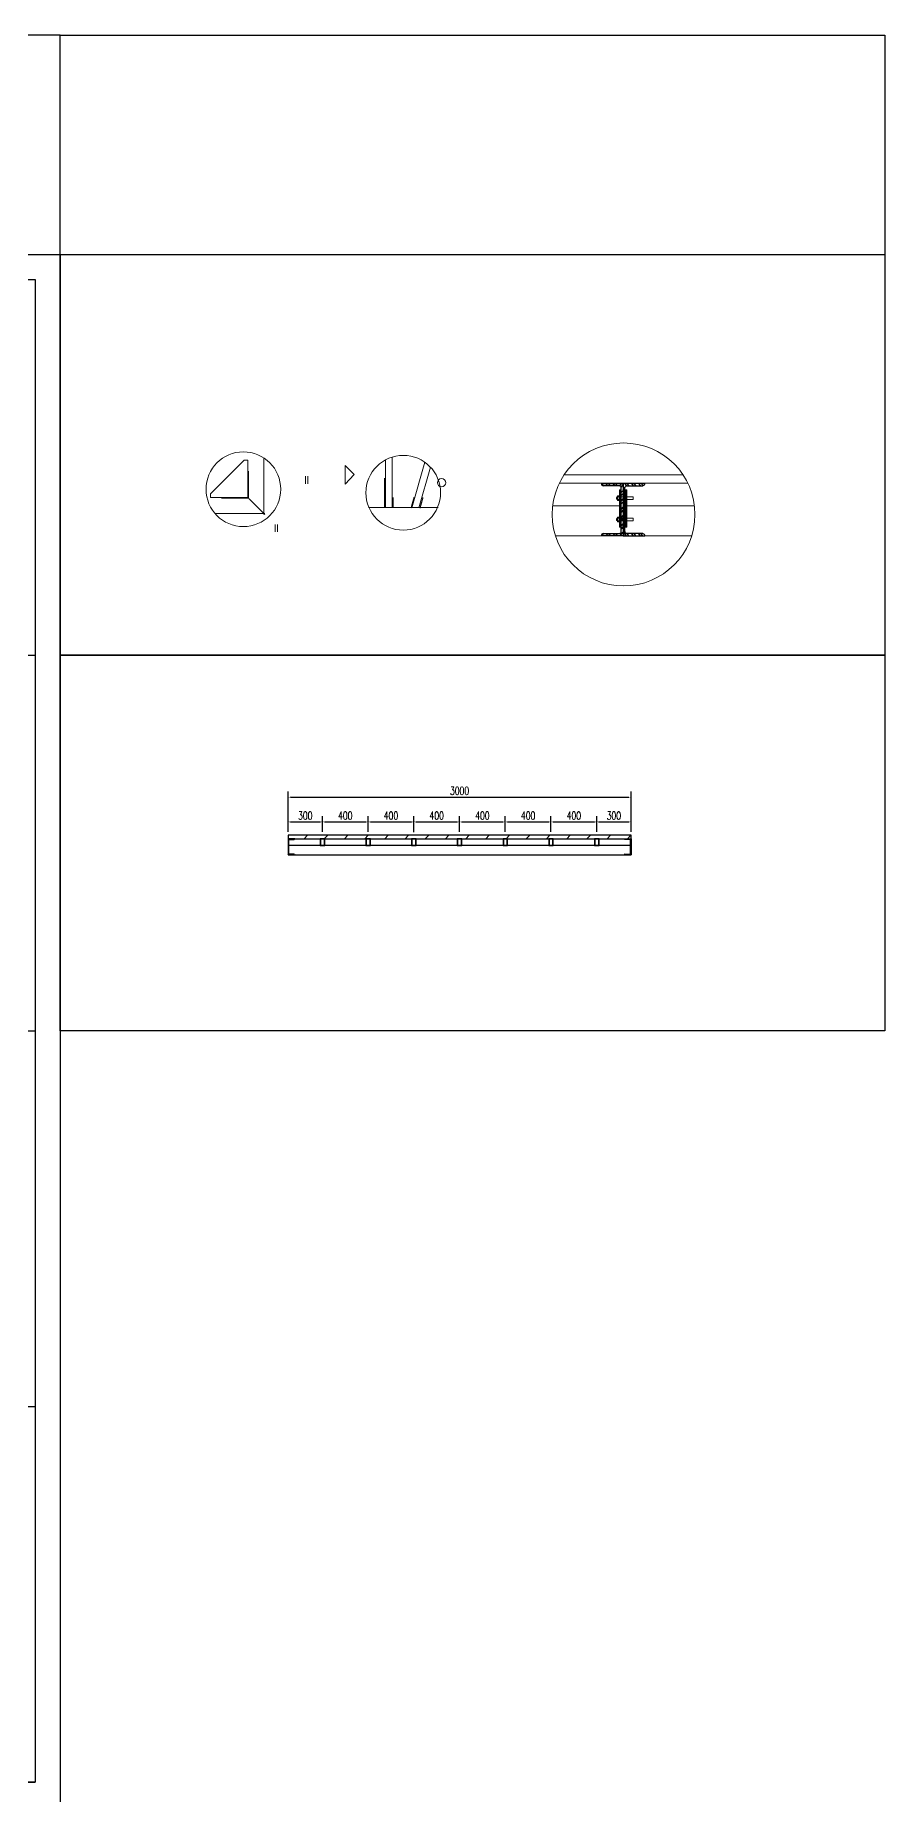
# Model space of a CAD drawing. Extents: x 1254079 to 1500931, y -102737 to 142253.
# Drawn here: x 1371490 to 1405365, y 2121 to 72248 of the extents above; entities that cross this region are included whole.
import ezdxf

# ---------------------------------------------------------------- set-up
doc = ezdxf.new("R2010")
doc.units = 0
doc.header["$LTSCALE"] = 1000
doc.header["$MEASUREMENT"] = 0
doc.linetypes.add('HIDDEN', pattern=[0.375, 0.25, -0.125])
for name, color, linetype in [('14#槽钢', 3, 'Continuous'), ('DOTE', 1, 'Continuous'), ('PUB_DIM', 3, 'Continuous'), ('W- bollard系船栓', 4, 'Continuous'), ('W-MOUNTING固定方式', 5, 'Continuous'), ('W-STEEL_FRAME钢架', 3, 'Continuous'), ('W-STEEL_KEEL钢龙骨', 5, 'Continuous'), ('W-WOOD_FLOOR木地板', 30, 'Continuous'), ('钢架', 90, 'Continuous')]:
    doc.layers.add(name, color=color, linetype=linetype)
doc.layers.add('_ACM-LD-SC64', color=251, linetype='Continuous', lineweight=13)
doc.styles.add('STANDARD_T3', font='simplex.shx', dxfattribs={"width": 0.7, "bigfont": 'gbcbig.shx'})
doc.dimstyles.new('W&&20', dxfattribs={"dimtxt": 70, "dimasz": 20, "dimexe": 50, "dimexo": 60, "dimgap": 20, "dimtad": 1, "dimdec": 0, "dimzin": 0, "dimdsep": 46, "dimtxsty": 'STANDARD_T3', "dimcen": 0.09, "dimclrd": 1, "dimclre": 1, "dimclrt": 7, "dimazin": 2, "dimtfac": 1, "dimtdec": 0, "dimtix": 1, "dimtmove": 2, "dimatfit": 3, "dimfxl": 100, "dimtolj": 1, "dimtzin": 0, "dimarcsym": 0})
pattern_1 = [(45, (1461352.28105, -105456.62143), (-0.17678188855, 0.17678188855), [])]

# ---------------------------------------------------------------- blocks, each defined once
blk = doc.blocks.new('*U400')
at = {"layer": '14#槽钢'}
blk.add_lwpolyline([(0, 29946), (0, -29946)], dxfattribs=at)
blk = doc.blocks.new('*U401')
at = {"layer": '14#槽钢', "color": 0, "linetype": 'ByBlock', "lineweight": -2, "transparency": 16777216}
blk.add_blockref('*U400', (87047, 0), dxfattribs=at)
blk = doc.blocks.new('14a槽钢')
at = {"layer": '钢架'}
h = blk.add_hatch(dxfattribs=at)
h.set_pattern_fill('STEEL', color=4, scale=10)
h.set_pattern_definition([(50.389312, (-1352470.2, 1293523.579), (-9.2899201, 11.2253202), []), (50.389312, (-1352470.2, 1293531.516), (-9.2899201, 11.2253202), [])])
edge = h.paths.add_edge_path()
edge.add_ellipse((-1332250.2, 1115678.5), major_axis=(-3.26, 5.03), ratio=0.900468, start_angle=55.3931, end_angle=130.6069)
edge.add_line((-1332251.5, 1115673), (-1332207.7, 1115672.9))
edge.add_ellipse((-1332207.7, 1115666.9), major_axis=(0, 6), ratio=0.827586, start_angle=270, end_angle=360, ccw=False)
edge.add_line((-1332202.8, 1115666.9), (-1332202.8, 1115550.9))
edge.add_ellipse((-1332207.7, 1115550.9), major_axis=(0, 6), ratio=0.827586, start_angle=180, end_angle=270, ccw=False)
edge.add_line((-1332207.7, 1115544.9), (-1332250.8, 1115544.9))
edge.add_ellipse((-1332250.4, 1115539.5), major_axis=(3.82, 3.82), ratio=1, start_angle=49.2445, end_angle=141.5341)
edge.add_line((-1332255.8, 1115538.9), (-1332197.8, 1115538.9))
edge.add_line((-1332197.8, 1115538.9), (-1332197.8, 1115678.9))
edge.add_line((-1332197.8, 1115678.9), (-1332255.8, 1115678.9))
for p, q in [((-1332255.8, 1115678.9, 0), (-1332197.8, 1115678.9, 0)), ((-1332207.7, 1115672.9, 0), (-1332250.8, 1115672.9, 0)), ((-1332245.8, 1115678.9, 0), (-1332245.8, 1115678.9, 0)), ((-1332197.8, 1115678.9, 0), (-1332197.8, 1115538.9, 0)), ((-1332202.8, 1115550.9, 0), (-1332202.8, 1115666.9, 0)), ((-1332197.8, 1115538.9, 0), (-1332255.8, 1115538.9, 0)), ((-1332250.8, 1115544.9, 0), (-1332207.7, 1115544.9, 0)), ((-1332245.8, 1115538.9, 0), (-1332245.8, 1115538.9, 0))]:
    blk.add_line(p, q, dxfattribs=at)
for centre, start_param, end_param in [((-1332250.8, 1115678.9, 0), 1.570796, 3.141593), ((-1332207.7, 1115666.9, 0), 4.712389, 6.283185), ((-1332207.7, 1115666.9, 0), 4.712389, 6.283185), ((-1332250.8, 1115538.9, 0), 0, 1.570796), ((-1332207.7, 1115550.9, 0), 3.141593, 4.712389)]:
    blk.add_ellipse(centre, major_axis=(0, 6), ratio=0.827586, start_param=start_param, end_param=end_param, dxfattribs=at)
blk = doc.blocks.new('膨胀螺丝')
at = {"layer": '_ACM-LD-SC64', "color": 8}
for p, q in [((-1332436.8, 1115542.9), (-1332436.8, 1115538.1)), ((-1332424.8, 1115542.9), (-1332436.8, 1115542.9)), ((-1332424.8, 1115538.1), (-1332436.8, 1115538.1)), ((-1332434.4, 1115542.9), (-1332434.4, 1115538.1)), ((-1332434, 1115544.1), (-1332432.8, 1115545.3)), ((-1332434, 1115542.9), (-1332434, 1115544.1)), ((-1332428.8, 1115545.3), (-1332432.8, 1115545.3)), ((-1332427.6, 1115544.1), (-1332428.8, 1115545.3)), ((-1332427.6, 1115542.9), (-1332427.6, 1115544.1)), ((-1332427.2, 1115542.9), (-1332427.2, 1115538.1)), ((-1332424.8, 1115542.9), (-1332424.8, 1115538.1))]:
    blk.add_line(p, q, dxfattribs=at)
at = {"layer": '_ACM-LD-SC64', "color": 8, "linetype": 'HIDDEN', "ltscale": 5}
blk.add_lwpolyline([(-1332427.2, 1115538.1), (-1332427.2, 1115500.3), (-1332434.4, 1115500.3), (-1332434.4, 1115538.1)], close=True, dxfattribs=at)
blk = doc.blocks.new('gegergthrth')
at = {"layer": 'W-STEEL_FRAME钢架', "lineweight": 0}
h = blk.add_hatch(dxfattribs=at)
h.set_pattern_fill('普通砖', color=256, scale=0.100003)
h.set_pattern_definition(pattern_1)
h.paths.add_polyline_path([(1327800.62, 6102.58), (1327801.12, 6102.58), (1327801.12, 6112.58), (1327800.62, 6112.58)])
h = blk.add_hatch(dxfattribs=at)
h.set_pattern_fill('普通砖', color=256, scale=0.100003)
h.set_pattern_definition(pattern_1)
h.paths.add_polyline_path([(1327802.61, 6102.58), (1327802.11, 6102.58), (1327802.11, 6112.58), (1327802.61, 6112.58)])
at = {"layer": 'PUB_DIM', "lineweight": 0, "ltscale": 100}
blk.add_circle((1327801.75, 6106.03), 19.12, dxfattribs=at)
at = {"layer": 'W- bollard系船栓', "lineweight": 0}
for centre in [(1327699.98, 6112.78), (1327742.77, 6111.83)]:
    blk.add_circle(centre, 10, dxfattribs=at)
at = {"layer": 'W-STEEL_FRAME钢架', "lineweight": 0, "ltscale": 100}
for points in [[(1327739.85, 6107.89), (1327739.85, 6121.39)], [(1327705.42, 6106.01), (1327705.42, 6121.17)], [(1327729.64, 6116.73), (1327727.23, 6119.14), (1327727.23, 6114.14), (1327729.64, 6116.73)], [(1327738.04, 6107.89), (1327738.04, 6120.64)], [(1327745.06, 6107.77), (1327748.56, 6119.99)], [(1327746.94, 6107.77), (1327750.06, 6118.68)], [(1327716.65, 6115.24), (1327716.65, 6116.24)], [(1327716.65, 6115.24), (1327716.65, 6114.24)], [(1327717.23, 6115.24), (1327717.23, 6116.24)], [(1327717.23, 6115.24), (1327717.23, 6114.24)], [(1327737.74, 6107.89), (1327733.46, 6107.89)], [(1327747.39, 6107.89), (1327752.09, 6107.89)], [(1327705.72, 6106.31), (1327692.35, 6106.31)], [(1327708.5, 6102.34), (1327708.5, 6103.34)], [(1327708.5, 6102.34), (1327708.5, 6101.34)], [(1327709.08, 6102.34), (1327709.08, 6103.34)], [(1327709.08, 6102.34), (1327709.08, 6101.34)]]:
    blk.add_lwpolyline(points, dxfattribs=at)
at = {"layer": 'W-STEEL_FRAME钢架', "color": 1, "lineweight": 0}
blk.add_lwpolyline([(1327691.15, 6110.58), (1327691.15, 6111.58), (1327700.15, 6120.58), (1327701.15, 6120.58), (1327701.15, 6110.58)], close=True, dxfattribs=at)
at = {"layer": 'W-STEEL_FRAME钢架', "lineweight": 0, "ltscale": 30, "const_width": 0.3}
blk.add_lwpolyline([(1327701.35, 6117.65), (1327701.35, 6110.38), (1327694.09, 6110.38)], dxfattribs=at)
at = {"layer": 'W-STEEL_FRAME钢架', "lineweight": 0, "ltscale": 100, "const_width": 0.3}
for points in [[(1327747.62, 6107.89), (1327737.74, 6107.89), (1327737.74, 6115.74)], [(1327740.04, 6107.74), (1327740.04, 6110.64)], [(1327744.87, 6107.74), (1327745.69, 6110.64)], [(1327747.25, 6107.69), (1327748.07, 6110.59)]]:
    blk.add_lwpolyline(points, dxfattribs=at)
at = {"layer": 'W-STEEL_FRAME钢架', "lineweight": 0, "elevation": 0.69}
for points in [[(1327800.62, 6102.58), (1327801.12, 6102.58), (1327801.12, 6112.58), (1327800.62, 6112.58)], [(1327802.61, 6102.58), (1327802.11, 6102.58), (1327802.11, 6112.58), (1327802.61, 6112.58)]]:
    blk.add_lwpolyline(points, close=True, dxfattribs=at)
at = {"layer": 'W-STEEL_FRAME钢架', "lineweight": 0, "const_width": 0.3}
blk.add_lwpolyline([(1327705.72, 6106.01), (1327701.45, 6110.28)], dxfattribs=at)
at = {"layer": 'W-STEEL_FRAME钢架', "lineweight": 0, "elevation": 0.69}
for points in [[(1327782.78, 6108.36), (1327801.12, 6108.36), (1327801.12, 6100.32), (1327783.5, 6100.32)], [(1327820.72, 6108.36), (1327802.11, 6108.36), (1327802.11, 6100.32), (1327819.99, 6100.32)]]:
    blk.add_lwpolyline(points, dxfattribs=at)
at = {"layer": 'W-STEEL_FRAME钢架', "lineweight": 0, "ltscale": 100}
blk.add_circle((1327753.04, 6114.53), 1.13, dxfattribs=at)
at = {"layer": 'W-WOOD_FLOOR木地板', "lineweight": 0, "elevation": 0.69}
for points in [[(1327785.85, 6116.64), (1327817.65, 6116.64)], [(1327818.95, 6114.36), (1327784.54, 6114.36)]]:
    blk.add_lwpolyline(points, dxfattribs=at)
at = {"layer": 'W-MOUNTING固定方式', "lineweight": 0, "xscale": -0.1000028977461666, "yscale": 0.1000028977461666, "zscale": 0.1000028977461666, "rotation": 90}
for p in [(1439357.62, -127136.56, 0.69), (1439357.62, -127142.25, 0.69)]:
    blk.add_blockref('膨胀螺丝', p, dxfattribs=at)
at = {"layer": 'W-STEEL_FRAME钢架', "lineweight": 0, "yscale": 0.1000028977461666, "zscale": 0.1000028977461666}
for p, xscale in [((1461025.25, -105456.8, 0.69), 0.1000028977461666), ((1194577.97, -105456.8, 0.69), -0.1000028977461666)]:
    blk.add_blockref('14a槽钢', p, dxfattribs=dict(at, xscale=xscale))
blk = doc.blocks.new('*D786')
at = {"color": 1, "lineweight": -2, "transparency": 16777216}
for p, q in [((1386911, 39817), (1386911, 40141)), ((1386931, 40091), (1389891, 40091)), ((1389911, 39817), (1389911, 40141))]:
    blk.add_line(p, q, dxfattribs=at)
at = {"color": 1, "transparency": 16777216}
for points in [[(1386931, 40094), (1386931, 40088), (1386911, 40091)], [(1389891, 40094), (1389891, 40088), (1389911, 40091)]]:
    blk.add_solid(points, dxfattribs=at)
at = {"layer": 'Defpoints', "color": 0, "transparency": 16777216}
for p in [(1389911, 40091), (1386911, 39757), (1389911, 39757)]:
    blk.add_point(p, dxfattribs=at)
at = {"color": 7, "transparency": 16777216, "insert": (1388411, 40146), "char_height": 70, "attachment_point": 5, "style": 'STANDARD_T3'}
blk.add_mtext('\\A1;3000', dxfattribs=at)
blk = doc.blocks.new('ganglonggu')
at = {"layer": 'W-STEEL_KEEL钢龙骨'}
for points in [[(-1338169, 1115605), (-1338129, 1115605), (-1338129, 1115665), (-1338169, 1115665)], [(-1338166, 1115608), (-1338132, 1115608), (-1338132, 1115662), (-1338166, 1115662)]]:
    blk.add_lwpolyline(points, close=True, dxfattribs=at)
blk = doc.blocks.new('*U796')
blk.add_blockref('ganglonggu', (1338149, -1115635))
blk = doc.blocks.new('*U797')
at = {"layer": 'W-STEEL_KEEL钢龙骨', "color": 0, "linetype": 'ByBlock', "lineweight": -2}
for p in [(0, 0), (400, 0), (800, 0), (1200, 0), (1600, 0), (2000, 0)]:
    blk.add_blockref('*U796', p, dxfattribs=at)
at = {"layer": 'W-STEEL_KEEL钢龙骨', "color": 0, "linetype": 'ByBlock', "lineweight": -2, "transparency": 16777216}
blk.add_blockref('*U796', (2400, 0), dxfattribs=at)
blk = doc.blocks.new('*D787')
at = {"layer": 'Defpoints', "color": 0, "transparency": 16777216}
for p in [(1387211, 39874), (1386911, 39727), (1387211, 39727)]:
    blk.add_point(p, dxfattribs=at)
at = {"layer": 'PUB_DIM', "color": 1, "lineweight": -2, "transparency": 16777216}
for p, q in [((1386911, 39787), (1386911, 39924)), ((1386931, 39874), (1387191, 39874)), ((1387211, 39787), (1387211, 39924))]:
    blk.add_line(p, q, dxfattribs=at)
at = {"layer": 'PUB_DIM', "color": 1, "transparency": 16777216}
for points in [[(1386931, 39877), (1386931, 39870), (1386911, 39874)], [(1387191, 39877), (1387191, 39870), (1387211, 39874)]]:
    blk.add_solid(points, dxfattribs=at)
at = {"layer": 'PUB_DIM', "color": 7, "transparency": 16777216, "insert": (1387061, 39929), "char_height": 70, "attachment_point": 5, "style": 'STANDARD_T3'}
blk.add_mtext('\\A1;300', dxfattribs=at)
blk = doc.blocks.new('*D788')
at = {"layer": 'Defpoints', "color": 0, "transparency": 16777216}
for p in [(1387611, 39874), (1387211, 39727), (1387611, 39727)]:
    blk.add_point(p, dxfattribs=at)
at = {"layer": 'PUB_DIM', "color": 1, "lineweight": -2, "transparency": 16777216}
for p, q in [((1387211, 39787), (1387211, 39924)), ((1387231, 39874), (1387591, 39874)), ((1387611, 39787), (1387611, 39924))]:
    blk.add_line(p, q, dxfattribs=at)
at = {"layer": 'PUB_DIM', "color": 1, "transparency": 16777216}
for points in [[(1387231, 39877), (1387231, 39870), (1387211, 39874)], [(1387591, 39877), (1387591, 39870), (1387611, 39874)]]:
    blk.add_solid(points, dxfattribs=at)
at = {"layer": 'PUB_DIM', "color": 7, "transparency": 16777216, "insert": (1387411, 39929), "char_height": 70, "attachment_point": 5, "style": 'STANDARD_T3'}
blk.add_mtext('\\A1;400', dxfattribs=at)
blk = doc.blocks.new('*D789')
at = {"layer": 'Defpoints', "color": 0, "transparency": 16777216}
for p in [(1388011, 39874), (1387611, 39727), (1388011, 39724)]:
    blk.add_point(p, dxfattribs=at)
at = {"layer": 'PUB_DIM', "color": 1, "lineweight": -2, "transparency": 16777216}
for p, q in [((1387611, 39787), (1387611, 39924)), ((1387631, 39874), (1387991, 39874)), ((1388011, 39784), (1388011, 39924))]:
    blk.add_line(p, q, dxfattribs=at)
at = {"layer": 'PUB_DIM', "color": 1, "transparency": 16777216}
for points in [[(1387631, 39877), (1387631, 39870), (1387611, 39874)], [(1387991, 39877), (1387991, 39870), (1388011, 39874)]]:
    blk.add_solid(points, dxfattribs=at)
at = {"layer": 'PUB_DIM', "color": 7, "transparency": 16777216, "insert": (1387811, 39929), "char_height": 70, "attachment_point": 5, "style": 'STANDARD_T3'}
blk.add_mtext('\\A1;400', dxfattribs=at)
blk = doc.blocks.new('*D790')
at = {"layer": 'Defpoints', "color": 0, "transparency": 16777216}
for p in [(1388411, 39874), (1388011, 39724), (1388411, 39727)]:
    blk.add_point(p, dxfattribs=at)
at = {"layer": 'PUB_DIM', "color": 1, "lineweight": -2, "transparency": 16777216}
for p, q in [((1388011, 39784), (1388011, 39924)), ((1388031, 39874), (1388391, 39874)), ((1388411, 39787), (1388411, 39924))]:
    blk.add_line(p, q, dxfattribs=at)
at = {"layer": 'PUB_DIM', "color": 1, "transparency": 16777216}
for points in [[(1388031, 39877), (1388031, 39870), (1388011, 39874)], [(1388391, 39877), (1388391, 39870), (1388411, 39874)]]:
    blk.add_solid(points, dxfattribs=at)
at = {"layer": 'PUB_DIM', "color": 7, "transparency": 16777216, "insert": (1388211, 39929), "char_height": 70, "attachment_point": 5, "style": 'STANDARD_T3'}
blk.add_mtext('\\A1;400', dxfattribs=at)
blk = doc.blocks.new('*D791')
at = {"layer": 'Defpoints', "color": 0, "transparency": 16777216}
for p in [(1388811, 39874), (1388411, 39727), (1388811, 39727)]:
    blk.add_point(p, dxfattribs=at)
at = {"layer": 'PUB_DIM', "color": 1, "lineweight": -2, "transparency": 16777216}
for p, q in [((1388411, 39787), (1388411, 39924)), ((1388431, 39874), (1388791, 39874)), ((1388811, 39787), (1388811, 39924))]:
    blk.add_line(p, q, dxfattribs=at)
at = {"layer": 'PUB_DIM', "color": 1, "transparency": 16777216}
for points in [[(1388431, 39877), (1388431, 39870), (1388411, 39874)], [(1388791, 39877), (1388791, 39870), (1388811, 39874)]]:
    blk.add_solid(points, dxfattribs=at)
at = {"layer": 'PUB_DIM', "color": 7, "transparency": 16777216, "insert": (1388611, 39929), "char_height": 70, "attachment_point": 5, "style": 'STANDARD_T3'}
blk.add_mtext('\\A1;400', dxfattribs=at)
blk = doc.blocks.new('*D792')
at = {"layer": 'Defpoints', "color": 0, "transparency": 16777216}
for p in [(1389211, 39874), (1388811, 39727), (1389211, 39727)]:
    blk.add_point(p, dxfattribs=at)
at = {"layer": 'PUB_DIM', "color": 1, "lineweight": -2, "transparency": 16777216}
for p, q in [((1388811, 39787), (1388811, 39924)), ((1388831, 39874), (1389191, 39874)), ((1389211, 39787), (1389211, 39924))]:
    blk.add_line(p, q, dxfattribs=at)
at = {"layer": 'PUB_DIM', "color": 1, "transparency": 16777216}
for points in [[(1388831, 39877), (1388831, 39870), (1388811, 39874)], [(1389191, 39877), (1389191, 39870), (1389211, 39874)]]:
    blk.add_solid(points, dxfattribs=at)
at = {"layer": 'PUB_DIM', "color": 7, "transparency": 16777216, "insert": (1389011, 39929), "char_height": 70, "attachment_point": 5, "style": 'STANDARD_T3'}
blk.add_mtext('\\A1;400', dxfattribs=at)
blk = doc.blocks.new('*D793')
at = {"layer": 'Defpoints', "color": 0, "transparency": 16777216}
for p in [(1389611, 39874), (1389211, 39727), (1389611, 39727)]:
    blk.add_point(p, dxfattribs=at)
at = {"layer": 'PUB_DIM', "color": 1, "lineweight": -2, "transparency": 16777216}
for p, q in [((1389211, 39787), (1389211, 39924)), ((1389231, 39874), (1389591, 39874)), ((1389611, 39787), (1389611, 39924))]:
    blk.add_line(p, q, dxfattribs=at)
at = {"layer": 'PUB_DIM', "color": 1, "transparency": 16777216}
for points in [[(1389231, 39877), (1389231, 39870), (1389211, 39874)], [(1389591, 39877), (1389591, 39870), (1389611, 39874)]]:
    blk.add_solid(points, dxfattribs=at)
at = {"layer": 'PUB_DIM', "color": 7, "transparency": 16777216, "insert": (1389411, 39929), "char_height": 70, "attachment_point": 5, "style": 'STANDARD_T3'}
blk.add_mtext('\\A1;400', dxfattribs=at)
blk = doc.blocks.new('*D794')
at = {"layer": 'Defpoints', "color": 0, "transparency": 16777216}
for p in [(1389911, 39874), (1389611, 39727), (1389911, 39727)]:
    blk.add_point(p, dxfattribs=at)
at = {"layer": 'PUB_DIM', "color": 1, "lineweight": -2, "transparency": 16777216}
for p, q in [((1389611, 39787), (1389611, 39924)), ((1389631, 39874), (1389891, 39874)), ((1389911, 39787), (1389911, 39924))]:
    blk.add_line(p, q, dxfattribs=at)
at = {"layer": 'PUB_DIM', "color": 1, "transparency": 16777216}
for points in [[(1389631, 39877), (1389631, 39870), (1389611, 39874)], [(1389891, 39877), (1389891, 39870), (1389911, 39874)]]:
    blk.add_solid(points, dxfattribs=at)
at = {"layer": 'PUB_DIM', "color": 7, "transparency": 16777216, "insert": (1389761, 39929), "char_height": 70, "attachment_point": 5, "style": 'STANDARD_T3'}
blk.add_mtext('\\A1;300', dxfattribs=at)
blk = doc.blocks.new('asfsdggdfgdfg')
at = {"layer": 'W-WOOD_FLOOR木地板'}
h = blk.add_hatch(dxfattribs=at)
h.set_pattern_fill('木板', color=256, scale=100)
h.set_pattern_definition([(0, (2933267.74, -1095103.51), (0, 125), []), (45, (2933267.74, -1095103.51), (-88.388348, 88.388348), [])])
h.paths.add_polyline_path([(1389911.2, 39757.3), (1386911.2, 39757.3), (1386911.2, 39727.3), (1389911.2, 39727.3)])
at = {"layer": 'W-STEEL_FRAME钢架'}
blk.add_lwpolyline([(1386911.2, 39587.3), (1389911.2, 39587.3), (1389911.2, 39667.3), (1386911.2, 39667.3)], close=True, dxfattribs=at)
at = {"layer": 'W-WOOD_FLOOR木地板'}
blk.add_lwpolyline([(1386911.2, 39727.3), (1389911.2, 39727.3), (1389911.2, 39757.3), (1386911.2, 39757.3)], close=True, dxfattribs=at)
at = {"layer": 'W-STEEL_FRAME钢架', "xscale": -1}
blk.add_blockref('14a槽钢', (54713.5, -1075951.6, 0), dxfattribs=at)
at = {"layer": 'W-STEEL_FRAME钢架'}
blk.add_blockref('14a槽钢', (2722109, -1075951.6, 0), dxfattribs=at)
at = {"layer": 'W-STEEL_KEEL钢龙骨'}
blk.add_blockref('*U797', (1387211.2, 39697.3), dxfattribs=at)
dim = blk.add_linear_dim(base=(1389911.1, 40091), p1=(1386911.2, 39757.3), p2=(1389911.1, 39757.3), dimstyle='W&&20')
dim.commit()
dim.dimension.update_dxf_attribs({"geometry": '*D786', "text_midpoint": (1388411.2, 40146)})
at = {"layer": 'PUB_DIM'}
for base, p1, p2, picture, middle in [((1387211.2, 39873.6), (1386911.2, 39727.3), (1387211.2, 39727.3), '*D787', (1387061.2, 39928.6)), ((1387611.2, 39873.6), (1387211.2, 39727.3), (1387611.2, 39727.3), '*D788', (1387411.2, 39928.6)), ((1388011.2, 39873.6), (1387611.2, 39727.3), (1388011.2, 39724.3), '*D789', (1387811.2, 39928.6)), ((1388411.2, 39873.6), (1388011.2, 39724.3), (1388411.2, 39727.3), '*D790', (1388211.2, 39928.6)), ((1388811.2, 39873.6), (1388411.2, 39727.3), (1388811.2, 39727.3), '*D791', (1388611.2, 39928.6)), ((1389211.2, 39873.6), (1388811.2, 39727.3), (1389211.2, 39727.3), '*D792', (1389011.2, 39928.6)), ((1389611.2, 39873.6), (1389211.2, 39727.3), (1389611.2, 39727.3), '*D793', (1389411.2, 39928.6)), ((1389911.2, 39873.6), (1389611.2, 39727.3), (1389911.2, 39727.3), '*D794', (1389761.2, 39928.6))]:
    dim = blk.add_linear_dim(base=base, p1=p1, p2=p2, dimstyle='W&&20', dxfattribs=at)
    dim.commit()
    dim.dimension.update_dxf_attribs({"geometry": picture, "text_midpoint": middle})

msp = doc.modelspace()

# ---------------------------------------------------------------- linework, layer by layer
at = {"layer": '14#槽钢'}
for points in [[(1283443.8, 63511.5), (1372490.4, 63511.5), (1372490.4, 72248.4), (1283443.8, 72248.4)], [(1283443.8, 63511.5), (1372490.4, 63511.5), (1372490.4, 1620.5), (1283443.8, 1620.5)], [(1284443.8, 62511.5), (1371490.4, 62511.5), (1371490.4, 2620.5), (1284443.8, 2620.5)]]:
    msp.add_lwpolyline(points, close=True, dxfattribs=at)
for points in [[(1284443.8, 62511.5), (1371490.4, 62511.5)], [(1284443.8, 47538.8), (1371490.4, 47538.8)], [(1284443.8, 32566), (1371490.4, 32566)], [(1284443.8, 17593.3), (1371490.4, 17593.3)], [(1284443.8, 2620.5), (1371490.4, 2620.5)]]:
    msp.add_lwpolyline(points, dxfattribs=at)
at = {"layer": 'DOTE'}
for points in [[(1372490.4, 72248.4), (1405365.1, 72248.4), (1405365.1, 47538.8), (1372490.4, 47538.8)], [(1372490.4, 47538.8), (1405365.1, 47538.8), (1405365.1, 32566), (1372490.4, 32566)]]:
    msp.add_lwpolyline(points, close=True, dxfattribs=at)
msp.add_lwpolyline([(1372490.4, 63511.5), (1405365.1, 63511.5)], dxfattribs=at)

# ---------------------------------------------------------------- block references
at = {"layer": '14#槽钢'}
msp.add_blockref('*U401', (1284443.8, 32566), dxfattribs=at)
at = {"layer": 'DOTE', "xscale": 148.9359478554455, "yscale": 148.9359478554455, "zscale": 148.9359478554455}
msp.add_blockref('gegergthrth', (-196362463.5, -856258.9), dxfattribs=at)
at = {"layer": '钢架', "xscale": 4.556921037803752, "yscale": 4.556921037803752, "zscale": 4.556921037803752}
msp.add_blockref('asfsdggdfgdfg', (-4938469.2, -140809), dxfattribs=at)

doc.saveas('drawing.dxf')
